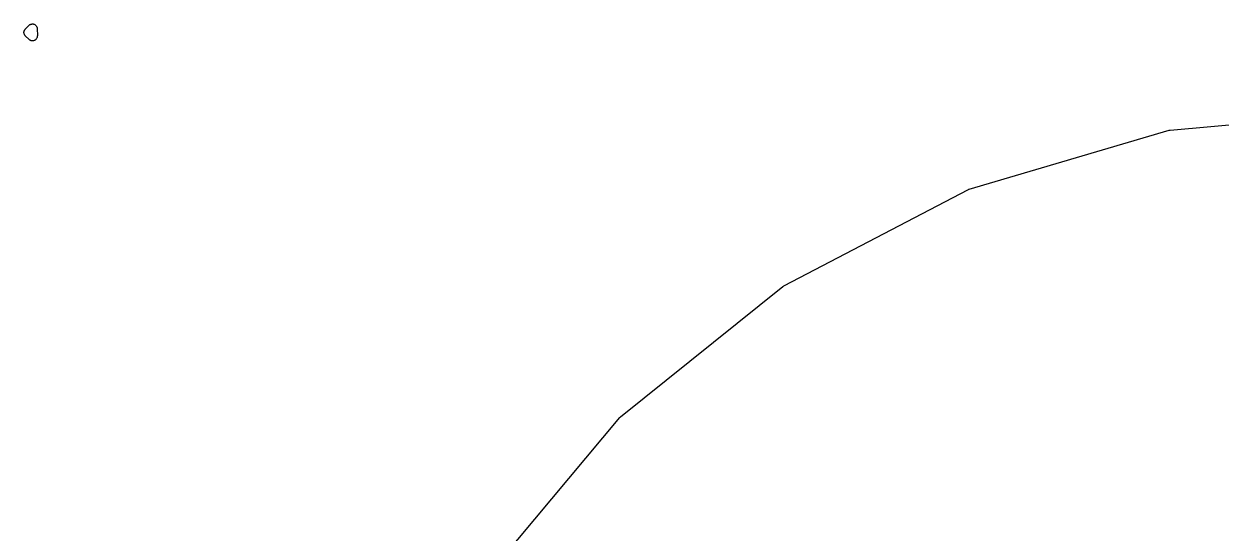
# Model space of a CAD drawing. Extents: x 164 to 228.7, y -128.7 to -69.
# Drawn here: x 163.97 to 196, y -82.6 to -68.97 of the extents above; entities that cross this region are included whole.
import ezdxf

# ---------------------------------------------------------------- set-up
doc = ezdxf.new("R2010")
doc.units = 0
doc.header["$MEASUREMENT"] = 0
doc.layers.add('BLACK', color=7, linetype='CONTINUOUS')

msp = doc.modelspace()

# ---------------------------------------------------------------- linework, layer by layer
at = {"layer": 'Black'}
for p, q in [((163.976, -69.1782), (163.977, -69.1671)), ((163.977, -69.1671), (163.982, -69.1571)), ((163.982, -69.1571), (163.985, -69.1463)), ((163.985, -69.1463), (163.991, -69.1372)), ((163.991, -69.1372), (163.996, -69.1272)), ((163.996, -69.1272), (164.004, -69.1193)), ((164.004, -69.1193), (164.01, -69.1102)), ((164.01, -69.1102), (164.11, -69.0102)), ((164.11, -69.0102), (164.123, -69.0015)), ((164.123, -69.0015), (164.134, -68.9915)), ((164.134, -68.9915), (164.141, -68.9889)), ((164.141, -68.9889), (164.146, -68.9849)), ((164.146, -68.9849), (164.161, -68.981)), ((164.161, -68.981), (164.175, -68.9755)), ((164.175, -68.9755), (164.182, -68.9753)), ((164.182, -68.9753), (164.189, -68.9735)), ((164.189, -68.9735), (164.204, -68.9748)), ((164.204, -68.9748), (164.219, -68.9745)), ((164.219, -68.9745), (164.226, -68.9767)), ((164.226, -68.9767), (164.233, -68.9773)), ((164.233, -68.9773), (164.247, -68.9837)), ((164.247, -68.9837), (164.261, -68.9886)), ((164.261, -68.9886), (164.266, -68.993)), ((164.266, -68.993), (164.273, -68.996)), ((164.273, -68.996), (164.284, -69.0067)), ((164.284, -69.0067), (164.295, -69.0161)), ((164.295, -69.0161), (164.299, -69.0222)), ((164.299, -69.0222), (164.304, -69.0272)), ((164.304, -69.0272), (164.31, -69.0409)), ((164.31, -69.0409), (164.318, -69.0538)), ((164.318, -69.0538), (164.32, -69.0607)), ((164.32, -69.0607), (164.323, -69.0671)), ((164.323, -69.0671), (164.324, -69.0822)), ((164.324, -69.0822), (164.327, -69.0971)), ((164.327, -69.0971), (164.332, -69.2925)), ((163.973, -69.1889), (163.976, -69.1782)), ((163.974, -69.2), (163.973, -69.1889)), ((163.973, -69.2111), (163.974, -69.2)), ((163.976, -69.2218), (163.973, -69.2111)), ((163.977, -69.2329), (163.976, -69.2218)), ((163.982, -69.2429), (163.977, -69.2329)), ((163.985, -69.2537), (163.982, -69.2429)), ((163.991, -69.2628), (163.985, -69.2537)), ((163.996, -69.2728), (163.991, -69.2628)), ((164.004, -69.2807), (163.996, -69.2728)), ((164.01, -69.2898), (164.004, -69.2807)), ((164.11, -69.3898), (164.01, -69.2898)), ((164.119, -69.3962), (164.11, -69.3898)), ((164.127, -69.404), (164.119, -69.3962)), ((164.137, -69.4087), (164.127, -69.404)), ((164.146, -69.4151), (164.137, -69.4087)), ((164.157, -69.418), (164.146, -69.4151)), ((164.167, -69.4227), (164.157, -69.418)), ((164.178, -69.4236), (164.167, -69.4227)), ((164.189, -69.4265), (164.178, -69.4236)), ((164.2, -69.4255), (164.189, -69.4265)), ((164.211, -69.4265), (164.2, -69.4255)), ((164.222, -69.4236), (164.211, -69.4265)), ((164.233, -69.4227), (164.222, -69.4236)), ((164.243, -69.418), (164.233, -69.4227)), ((164.254, -69.4151), (164.243, -69.418)), ((164.263, -69.4087), (164.254, -69.4151)), ((164.273, -69.404), (164.263, -69.4087)), ((164.281, -69.3962), (164.273, -69.404)), ((164.29, -69.3898), (164.281, -69.3962)), ((164.294, -69.3853), (164.29, -69.3898)), ((164.298, -69.3795), (164.294, -69.3853)), ((164.304, -69.3748), (164.298, -69.3795)), ((164.311, -69.3615), (164.304, -69.3748)), ((164.32, -69.3491), (164.311, -69.3615)), ((164.321, -69.3423), (164.32, -69.3491)), ((164.325, -69.3361), (164.321, -69.3423)), ((164.327, -69.3212), (164.325, -69.3361)), ((164.331, -69.3065), (164.327, -69.3212)), ((164.332, -69.2925), (164.33, -69.2995)), ((164.33, -69.2995), (164.331, -69.3065)), ((194.636, -71.8145), (200.188, -71.3092)), ((189.264, -73.3932), (194.612, -71.8191)), ((194.612, -71.8191), (194.624, -71.8177)), ((194.624, -71.8177), (194.636, -71.8145)), ((184.3, -75.9853), (189.241, -73.4024)), ((189.241, -73.4024), (189.252, -73.3987)), ((189.252, -73.3987), (189.264, -73.3932)), ((179.935, -79.4921), (184.279, -75.9989)), ((184.279, -75.9989), (184.29, -75.9929)), ((184.29, -75.9929), (184.3, -75.9853)), ((176.333, -83.7801), (179.917, -79.5095)), ((179.917, -79.5095), (179.926, -79.5015)), ((179.926, -79.5015), (179.935, -79.4921))]:
    msp.add_line(p, q, dxfattribs=at)

doc.saveas('drawing.dxf')
